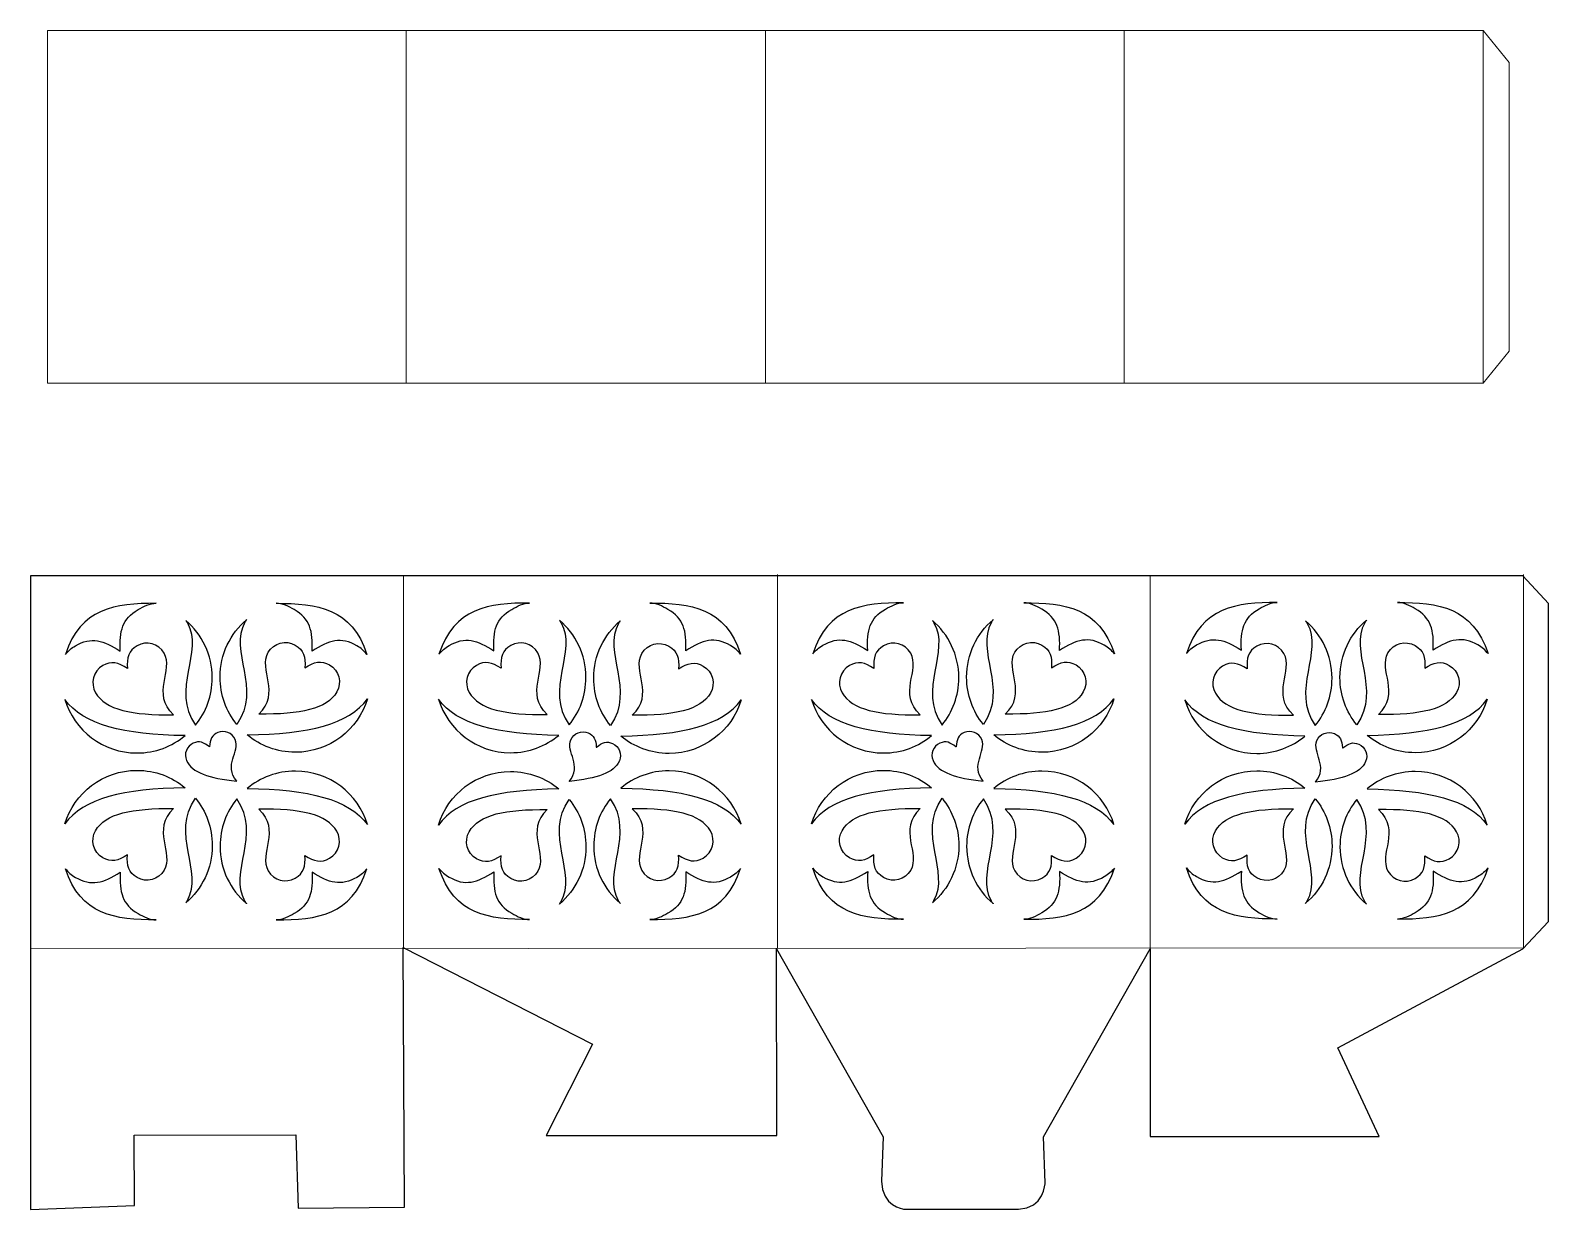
# Model space of a CAD drawing. Header units: centimetres. Extents: x -13 to 13.7, y -10.3 to 10.4.
import ezdxf

# ---------------------------------------------------------------- set-up
doc = ezdxf.new("R2010")
doc.units = ezdxf.units.CM
doc.header["$MEASUREMENT"] = 0
doc.layers.add('Layer 1', color=7, linetype='Continuous')

msp = doc.modelspace()

# ---------------------------------------------------------------- linework, layer by layer
at = {"layer": 'Layer 1', "color": 250, "lineweight": 18}
msp.add_open_spline([(-12.6746, 10.41654), (-12.6746, 10.41654), (12.5476, 10.41654), (12.5476, 10.41654), (12.5476, 10.41654), (12.5476, 10.41654), (13.0048, 9.85012), (13.0048, 9.85012), (13.0048, 9.85012), (13.0048, 9.85012), (13.0048, 4.78536), (13.0048, 4.78536), (13.0048, 4.78536), (13.0048, 4.78536), (12.5476, 4.21894), (12.5476, 4.21894), (12.5476, 4.21894), (12.5476, 4.21894), (-12.6746, 4.21894), (-12.6746, 4.21894), (-12.6746, 4.21894), (-12.6746, 4.21894), (-12.6746, 10.41654), (-12.6746, 10.41654)], degree=3, knots=[0, 0, 0, 0, 0.14285714, 0.14285714, 0.14285714, 0.14285714, 0.28571429, 0.28571429, 0.28571429, 0.28571429, 0.42857143, 0.42857143, 0.42857143, 0.42857143, 0.57142857, 0.57142857, 0.57142857, 0.57142857, 0.71428571, 0.71428571, 0.71428571, 0.71428571, 1, 1, 1, 1], dxfattribs=at)
at = {"layer": 'Layer 1', "color": 1, "lineweight": 18}
for points in [[(-6.37032, 10.41654), (-6.37032, 10.41654), (-6.37032, 4.21894), (-6.37032, 4.21894)], [(-0.0635, 10.41654), (-0.0635, 10.41654), (-0.0635, 4.21894), (-0.0635, 4.21894)], [(6.24078, 10.41654), (6.24078, 10.41654), (6.24078, 4.21894), (6.24078, 4.21894)], [(12.5476, 10.41654), (12.5476, 10.41654), (12.5476, 4.21894), (12.5476, 4.21894)], [(-6.41858, 0.83312), (-6.41858, 0.83312), (-6.41858, -5.715), (-6.41858, -5.715)], [(0.14732, -5.69214), (0.14732, -5.69214), (0.14732, 0.85852), (0.14732, 0.85852)], [(6.69544, 0.83312), (6.69544, 0.83312), (6.69544, -5.715), (6.69544, -5.715)]]:
    msp.add_open_spline(points, degree=3, dxfattribs=at)
msp.add_open_spline([(13.25372, 0.85852), (13.25372, 0.85852), (13.25372, -5.69214), (13.25372, -5.69214), (13.25372, -5.69214), (13.25372, -5.69214), (-12.97432, -5.715), (-12.97432, -5.715)], degree=3, knots=[0, 0, 0, 0, 0.33333333, 0.33333333, 0.33333333, 0.33333333, 1, 1, 1, 1], dxfattribs=at)
at = {"layer": 'Layer 1', "color": 231, "lineweight": 25}
msp.add_open_spline([(0.13462, -5.715), (0.13462, -5.715), (0.1397, -8.98906), (0.1397, -8.98906), (0.1397, -8.98906), (0.1397, -8.98906), (-3.9116, -8.98906), (-3.9116, -8.98906), (-3.9116, -8.98906), (-3.9116, -8.98906), (-3.0988, -7.38886), (-3.0988, -7.38886), (-3.0988, -7.38886), (-3.0988, -7.38886), (-6.42366, -5.68706), (-6.42366, -5.68706), (-6.42366, -5.68706), (-6.42366, -5.68706), (-6.40334, -10.24636), (-6.40334, -10.24636), (-6.40334, -10.24636), (-6.40334, -10.24636), (-8.27278, -10.26922), (-8.27278, -10.26922), (-8.27278, -10.26922), (-8.27278, -10.26922), (-8.31088, -8.97636), (-8.31088, -8.97636), (-8.31088, -8.97636), (-8.31088, -8.97636), (-11.1506, -8.98652), (-11.1506, -8.98652), (-11.1506, -8.98652), (-11.1506, -8.98652), (-11.14552, -10.21842), (-11.14552, -10.21842), (-11.14552, -10.21842), (-11.14552, -10.21842), (-12.97432, -10.29208), (-12.97432, -10.29208), (-12.97432, -10.29208), (-12.97432, -10.29208), (-12.97432, -5.69976), (-12.97432, -5.69976), (-12.97432, -5.69976), (-12.97432, -5.69976), (-12.97432, 0.83566), (-12.97432, 0.83566), (-12.97432, 0.83566), (-12.97432, 0.83566), (13.24356, 0.83566), (13.24356, 0.83566), (13.24356, 0.83566), (13.24356, 0.83566), (13.69568, 0.35306), (13.69568, 0.35306), (13.69568, 0.35306), (13.69568, 0.35306), (13.69568, -5.22986), (13.69568, -5.22986), (13.69568, -5.22986), (13.69568, -5.22986), (13.24356, -5.71246), (13.24356, -5.71246), (13.24356, -5.71246), (13.24356, -5.71246), (9.9949, -7.44982), (9.9949, -7.44982), (9.9949, -7.44982), (9.9949, -7.44982), (10.71626, -9.00938), (10.71626, -9.00938), (10.71626, -9.00938), (10.71626, -9.00938), (6.69544, -9.00938), (6.69544, -9.00938), (6.69544, -9.00938), (6.69544, -9.00938), (6.69544, -5.715), (6.69544, -5.715), (6.69544, -5.715), (6.69544, -5.715), (4.82092, -9.01446), (4.82092, -9.01446), (4.82092, -9.01446), (4.82092, -9.01446), (4.85394, -9.81964), (4.85394, -9.81964), (4.85394, -9.81964), (4.85394, -9.81964), (4.826, -10.28192), (4.38404, -10.28192), (4.38404, -10.28192), (3.94208, -10.28192), (2.36474, -10.28192), (2.36474, -10.28192), (2.36474, -10.28192), (2.36474, -10.28192), (1.97866, -10.23366), (1.97866, -9.7917), (1.97866, -9.7917), (1.97866, -9.7917), (2.00406, -9.01446), (2.00406, -9.01446), (2.00406, -9.01446), (2.00406, -9.01446), (0.13462, -5.715), (0.13462, -5.715)], degree=3, knots=[0, 0, 0, 0, 0.03571429, 0.03571429, 0.03571429, 0.03571429, 0.07142857, 0.07142857, 0.07142857, 0.07142857, 0.10714286, 0.10714286, 0.10714286, 0.10714286, 0.14285714, 0.14285714, 0.14285714, 0.14285714, 0.17857143, 0.17857143, 0.17857143, 0.17857143, 0.21428571, 0.21428571, 0.21428571, 0.21428571, 0.25, 0.25, 0.25, 0.25, 0.28571429, 0.28571429, 0.28571429, 0.28571429, 0.32142857, 0.32142857, 0.32142857, 0.32142857, 0.35714286, 0.35714286, 0.35714286, 0.35714286, 0.39285714, 0.39285714, 0.39285714, 0.39285714, 0.42857143, 0.42857143, 0.42857143, 0.42857143, 0.46428571, 0.46428571, 0.46428571, 0.46428571, 0.5, 0.5, 0.5, 0.5, 0.53571429, 0.53571429, 0.53571429, 0.53571429, 0.57142857, 0.57142857, 0.57142857, 0.57142857, 0.60714286, 0.60714286, 0.60714286, 0.60714286, 0.64285714, 0.64285714, 0.64285714, 0.64285714, 0.67857143, 0.67857143, 0.67857143, 0.67857143, 0.71428571, 0.71428571, 0.71428571, 0.71428571, 0.75, 0.75, 0.75, 0.75, 0.78571429, 0.78571429, 0.78571429, 0.78571429, 0.82142857, 0.82142857, 0.82142857, 0.82142857, 0.85714286, 0.85714286, 0.85714286, 0.85714286, 0.89285714, 0.89285714, 0.89285714, 0.89285714, 0.92857143, 0.92857143, 0.92857143, 0.92857143, 1, 1, 1, 1], dxfattribs=at)
at = {"layer": 'Layer 1', "color": 7, "lineweight": 25}
for points, knots in [([(-10.76706, 0.3556), (-10.87628, 0.3556), (-10.98296, 0.29972), (-11.08202, 0.24384), (-11.08202, 0.24384), (-11.35634, 0.08636), (-11.41476, -0.13208), (-11.39444, -0.48514), (-11.39444, -0.48514), (-11.69162, -0.28956), (-11.90752, -0.23114), (-12.18184, -0.39116), (-12.18184, -0.39116), (-12.25296, -0.4318), (-12.31138, -0.4826), (-12.35964, -0.54356), (-12.35964, -0.54356), (-12.09548, 0.27178), (-11.48334, 0.3556), (-10.76706, 0.3556)], [0, 0, 0, 0, 0.16666667, 0.16666667, 0.16666667, 0.16666667, 0.33333333, 0.33333333, 0.33333333, 0.33333333, 0.5, 0.5, 0.5, 0.5, 0.66666667, 0.66666667, 0.66666667, 0.66666667, 1, 1, 1, 1]), ([(-8.65378, 0.3556), (-8.54456, 0.3556), (-8.43788, 0.29972), (-8.33882, 0.24384), (-8.33882, 0.24384), (-8.0645, 0.08636), (-8.00608, -0.13208), (-8.0264, -0.48514), (-8.0264, -0.48514), (-7.72922, -0.28956), (-7.51332, -0.23114), (-7.239, -0.39116), (-7.239, -0.39116), (-7.16788, -0.4318), (-7.10946, -0.4826), (-7.0612, -0.54356), (-7.0612, -0.54356), (-7.32536, 0.27178), (-7.9375, 0.3556), (-8.65378, 0.3556)], [0, 0, 0, 0, 0.16666667, 0.16666667, 0.16666667, 0.16666667, 0.33333333, 0.33333333, 0.33333333, 0.33333333, 0.5, 0.5, 0.5, 0.5, 0.66666667, 0.66666667, 0.66666667, 0.66666667, 1, 1, 1, 1]), ([(-4.2037, 0.36068), (-4.31292, 0.36068), (-4.4196, 0.3048), (-4.51866, 0.24892), (-4.51866, 0.24892), (-4.79298, 0.09144), (-4.8514, -0.127), (-4.83108, -0.48006), (-4.83108, -0.48006), (-5.12826, -0.28448), (-5.34416, -0.22606), (-5.61848, -0.38608), (-5.61848, -0.38608), (-5.6896, -0.42672), (-5.74802, -0.47752), (-5.79628, -0.53848), (-5.79628, -0.53848), (-5.53212, 0.27686), (-4.91998, 0.36068), (-4.2037, 0.36068)], [0, 0, 0, 0, 0.16666667, 0.16666667, 0.16666667, 0.16666667, 0.33333333, 0.33333333, 0.33333333, 0.33333333, 0.5, 0.5, 0.5, 0.5, 0.66666667, 0.66666667, 0.66666667, 0.66666667, 1, 1, 1, 1]), ([(-2.09042, 0.36068), (-1.9812, 0.36068), (-1.87452, 0.3048), (-1.77546, 0.24892), (-1.77546, 0.24892), (-1.50114, 0.09144), (-1.44272, -0.127), (-1.46304, -0.48006), (-1.46304, -0.48006), (-1.16586, -0.28448), (-0.94996, -0.22606), (-0.67564, -0.38608), (-0.67564, -0.38608), (-0.60452, -0.42672), (-0.5461, -0.47752), (-0.49784, -0.53848), (-0.49784, -0.53848), (-0.762, 0.27686), (-1.37414, 0.36068), (-2.09042, 0.36068)], [0, 0, 0, 0, 0.16666667, 0.16666667, 0.16666667, 0.16666667, 0.33333333, 0.33333333, 0.33333333, 0.33333333, 0.5, 0.5, 0.5, 0.5, 0.66666667, 0.66666667, 0.66666667, 0.66666667, 1, 1, 1, 1]), ([(2.3622, 0.36576), (2.25298, 0.36576), (2.1463, 0.30988), (2.04724, 0.254), (2.04724, 0.254), (1.77292, 0.09652), (1.7145, -0.12192), (1.73482, -0.47498), (1.73482, -0.47498), (1.43764, -0.2794), (1.22174, -0.22098), (0.94742, -0.381), (0.94742, -0.381), (0.8763, -0.42164), (0.81788, -0.47244), (0.76962, -0.5334), (0.76962, -0.5334), (1.03378, 0.28194), (1.64592, 0.36576), (2.3622, 0.36576)], [0, 0, 0, 0, 0.16666667, 0.16666667, 0.16666667, 0.16666667, 0.33333333, 0.33333333, 0.33333333, 0.33333333, 0.5, 0.5, 0.5, 0.5, 0.66666667, 0.66666667, 0.66666667, 0.66666667, 1, 1, 1, 1]), ([(4.47548, 0.36576), (4.5847, 0.36576), (4.69138, 0.30988), (4.79044, 0.254), (4.79044, 0.254), (5.06476, 0.09652), (5.12318, -0.12192), (5.10286, -0.47498), (5.10286, -0.47498), (5.40004, -0.2794), (5.61594, -0.22098), (5.89026, -0.381), (5.89026, -0.381), (5.96138, -0.42164), (6.0198, -0.47244), (6.06806, -0.5334), (6.06806, -0.5334), (5.8039, 0.28194), (5.19176, 0.36576), (4.47548, 0.36576)], [0, 0, 0, 0, 0.16666667, 0.16666667, 0.16666667, 0.16666667, 0.33333333, 0.33333333, 0.33333333, 0.33333333, 0.5, 0.5, 0.5, 0.5, 0.66666667, 0.66666667, 0.66666667, 0.66666667, 1, 1, 1, 1]), ([(8.92556, 0.37084), (8.81634, 0.37084), (8.70966, 0.31496), (8.6106, 0.25908), (8.6106, 0.25908), (8.33628, 0.1016), (8.27786, -0.11684), (8.29818, -0.4699), (8.29818, -0.4699), (8.001, -0.27432), (7.7851, -0.2159), (7.51078, -0.37592), (7.51078, -0.37592), (7.43966, -0.41656), (7.38124, -0.46736), (7.33298, -0.52832), (7.33298, -0.52832), (7.59714, 0.28702), (8.20928, 0.37084), (8.92556, 0.37084)], [0, 0, 0, 0, 0.16666667, 0.16666667, 0.16666667, 0.16666667, 0.33333333, 0.33333333, 0.33333333, 0.33333333, 0.5, 0.5, 0.5, 0.5, 0.66666667, 0.66666667, 0.66666667, 0.66666667, 1, 1, 1, 1]), ([(11.03884, 0.37084), (11.14806, 0.37084), (11.25474, 0.31496), (11.3538, 0.25908), (11.3538, 0.25908), (11.62812, 0.1016), (11.68654, -0.11684), (11.66622, -0.4699), (11.66622, -0.4699), (11.9634, -0.27432), (12.1793, -0.2159), (12.45362, -0.37592), (12.45362, -0.37592), (12.52474, -0.41656), (12.58316, -0.46736), (12.63142, -0.52832), (12.63142, -0.52832), (12.36726, 0.28702), (11.75512, 0.37084), (11.03884, 0.37084)], [0, 0, 0, 0, 0.16666667, 0.16666667, 0.16666667, 0.16666667, 0.33333333, 0.33333333, 0.33333333, 0.33333333, 0.5, 0.5, 0.5, 0.5, 0.66666667, 0.66666667, 0.66666667, 0.66666667, 1, 1, 1, 1]), ([(-10.24382, 0.05334), (-9.95934, -0.18796), (-9.779, -0.54864), (-9.779, -0.9525), (-9.779, -0.9525), (-9.779, -1.26746), (-9.88822, -1.55702), (-10.07364, -1.78308), (-10.07364, -1.78308), (-10.51306, -1.15824), (-9.92632, -0.49022), (-10.21588, 0.01016), (-10.21588, 0.01016), (-10.22604, 0.0254), (-10.23366, 0.04064), (-10.24382, 0.05588), (-10.24382, 0.05588), (-10.24382, 0.05588), (-10.24382, 0.05334), (-10.24382, 0.05334)], [0, 0, 0, 0, 0.16666667, 0.16666667, 0.16666667, 0.16666667, 0.33333333, 0.33333333, 0.33333333, 0.33333333, 0.5, 0.5, 0.5, 0.5, 0.66666667, 0.66666667, 0.66666667, 0.66666667, 1, 1, 1, 1]), ([(-9.17702, 0.06604), (-9.4615, -0.17526), (-9.64184, -0.53594), (-9.64184, -0.9398), (-9.64184, -0.9398), (-9.64184, -1.25476), (-9.53262, -1.54432), (-9.3472, -1.77038), (-9.3472, -1.77038), (-8.90778, -1.14554), (-9.49452, -0.47752), (-9.20496, 0.02286), (-9.20496, 0.02286), (-9.1948, 0.0381), (-9.18718, 0.05334), (-9.17702, 0.06858), (-9.17702, 0.06858), (-9.17702, 0.06858), (-9.17702, 0.06604), (-9.17702, 0.06604)], [0, 0, 0, 0, 0.16666667, 0.16666667, 0.16666667, 0.16666667, 0.33333333, 0.33333333, 0.33333333, 0.33333333, 0.5, 0.5, 0.5, 0.5, 0.66666667, 0.66666667, 0.66666667, 0.66666667, 1, 1, 1, 1]), ([(-3.68046, 0.05842), (-3.39598, -0.18288), (-3.21564, -0.54356), (-3.21564, -0.94742), (-3.21564, -0.94742), (-3.21564, -1.26238), (-3.32486, -1.55194), (-3.51028, -1.778), (-3.51028, -1.778), (-3.9497, -1.15316), (-3.36296, -0.48514), (-3.65252, 0.01524), (-3.65252, 0.01524), (-3.66268, 0.03048), (-3.6703, 0.04572), (-3.68046, 0.06096), (-3.68046, 0.06096), (-3.68046, 0.06096), (-3.68046, 0.05842), (-3.68046, 0.05842)], [0, 0, 0, 0, 0.16666667, 0.16666667, 0.16666667, 0.16666667, 0.33333333, 0.33333333, 0.33333333, 0.33333333, 0.5, 0.5, 0.5, 0.5, 0.66666667, 0.66666667, 0.66666667, 0.66666667, 1, 1, 1, 1]), ([(-2.61366, 0.04572), (-2.89814, -0.19558), (-3.07848, -0.55626), (-3.07848, -0.96012), (-3.07848, -0.96012), (-3.07848, -1.27508), (-2.96926, -1.56464), (-2.78384, -1.7907), (-2.78384, -1.7907), (-2.34442, -1.16586), (-2.93116, -0.49784), (-2.6416, 0.00254), (-2.6416, 0.00254), (-2.63144, 0.01778), (-2.62382, 0.03302), (-2.61366, 0.04826), (-2.61366, 0.04826), (-2.61366, 0.04826), (-2.61366, 0.04572), (-2.61366, 0.04572)], [0, 0, 0, 0, 0.16666667, 0.16666667, 0.16666667, 0.16666667, 0.33333333, 0.33333333, 0.33333333, 0.33333333, 0.5, 0.5, 0.5, 0.5, 0.66666667, 0.66666667, 0.66666667, 0.66666667, 1, 1, 1, 1]), ([(2.8702, 0.05334), (3.15468, -0.18796), (3.33502, -0.54864), (3.33502, -0.9525), (3.33502, -0.9525), (3.33502, -1.26746), (3.2258, -1.55702), (3.04038, -1.78308), (3.04038, -1.78308), (2.60096, -1.15824), (3.1877, -0.49022), (2.89814, 0.01016), (2.89814, 0.01016), (2.88798, 0.0254), (2.88036, 0.04064), (2.8702, 0.05588), (2.8702, 0.05588), (2.8702, 0.05588), (2.8702, 0.05334), (2.8702, 0.05334)], [0, 0, 0, 0, 0.16666667, 0.16666667, 0.16666667, 0.16666667, 0.33333333, 0.33333333, 0.33333333, 0.33333333, 0.5, 0.5, 0.5, 0.5, 0.66666667, 0.66666667, 0.66666667, 0.66666667, 1, 1, 1, 1]), ([(3.937, 0.06604), (3.65252, -0.17526), (3.47218, -0.53594), (3.47218, -0.9398), (3.47218, -0.9398), (3.47218, -1.25476), (3.5814, -1.54432), (3.76682, -1.77038), (3.76682, -1.77038), (4.20624, -1.14554), (3.6195, -0.47752), (3.90906, 0.02286), (3.90906, 0.02286), (3.91922, 0.0381), (3.92684, 0.05334), (3.937, 0.06858), (3.937, 0.06858), (3.937, 0.06858), (3.937, 0.06604), (3.937, 0.06604)], [0, 0, 0, 0, 0.16666667, 0.16666667, 0.16666667, 0.16666667, 0.33333333, 0.33333333, 0.33333333, 0.33333333, 0.5, 0.5, 0.5, 0.5, 0.66666667, 0.66666667, 0.66666667, 0.66666667, 1, 1, 1, 1]), ([(9.42594, 0.04572), (9.71042, -0.19558), (9.89076, -0.55626), (9.89076, -0.96012), (9.89076, -0.96012), (9.89076, -1.27508), (9.78154, -1.56464), (9.59612, -1.7907), (9.59612, -1.7907), (9.1567, -1.16586), (9.74344, -0.49784), (9.45388, 0.00254), (9.45388, 0.00254), (9.44372, 0.01778), (9.4361, 0.03302), (9.42594, 0.04826), (9.42594, 0.04826), (9.42594, 0.04826), (9.42594, 0.04572), (9.42594, 0.04572)], [0, 0, 0, 0, 0.16666667, 0.16666667, 0.16666667, 0.16666667, 0.33333333, 0.33333333, 0.33333333, 0.33333333, 0.5, 0.5, 0.5, 0.5, 0.66666667, 0.66666667, 0.66666667, 0.66666667, 1, 1, 1, 1]), ([(10.49528, 0.05842), (10.2108, -0.18288), (10.03046, -0.54356), (10.03046, -0.94742), (10.03046, -0.94742), (10.03046, -1.26238), (10.13968, -1.55194), (10.3251, -1.778), (10.3251, -1.778), (10.76452, -1.15316), (10.17778, -0.48514), (10.46734, 0.01524), (10.46734, 0.01524), (10.4775, 0.03048), (10.48512, 0.04572), (10.49528, 0.06096), (10.49528, 0.06096), (10.49528, 0.06096), (10.49528, 0.05842), (10.49528, 0.05842)], [0, 0, 0, 0, 0.16666667, 0.16666667, 0.16666667, 0.16666667, 0.33333333, 0.33333333, 0.33333333, 0.33333333, 0.5, 0.5, 0.5, 0.5, 0.66666667, 0.66666667, 0.66666667, 0.66666667, 1, 1, 1, 1]), ([(-11.26998, -0.78994), (-11.28268, -0.5969), (-11.24966, -0.47752), (-11.0998, -0.39116), (-11.0998, -0.39116), (-10.9347, -0.29464), (-10.72134, -0.35306), (-10.62482, -0.51816), (-10.62482, -0.51816), (-10.4521, -0.82042), (-10.85596, -1.2319), (-10.45718, -1.60274), (-10.45718, -1.60274), (-11.1887, -1.61036), (-11.65606, -1.51638), (-11.82878, -1.21412), (-11.82878, -1.21412), (-11.9253, -1.04902), (-11.86688, -0.83566), (-11.70178, -0.73914), (-11.70178, -0.73914), (-11.55192, -0.65278), (-11.43254, -0.68326), (-11.26998, -0.78994)], [0, 0, 0, 0, 0.14285714, 0.14285714, 0.14285714, 0.14285714, 0.28571429, 0.28571429, 0.28571429, 0.28571429, 0.42857143, 0.42857143, 0.42857143, 0.42857143, 0.57142857, 0.57142857, 0.57142857, 0.57142857, 0.71428571, 0.71428571, 0.71428571, 0.71428571, 1, 1, 1, 1]), ([(-8.15086, -0.77724), (-8.13816, -0.5842), (-8.17118, -0.46482), (-8.32104, -0.37846), (-8.32104, -0.37846), (-8.48614, -0.28194), (-8.6995, -0.34036), (-8.79602, -0.50546), (-8.79602, -0.50546), (-8.96874, -0.80772), (-8.56488, -1.2192), (-8.96366, -1.59004), (-8.96366, -1.59004), (-8.23214, -1.59766), (-7.76478, -1.50368), (-7.59206, -1.20142), (-7.59206, -1.20142), (-7.49554, -1.03632), (-7.55396, -0.82296), (-7.71906, -0.72644), (-7.71906, -0.72644), (-7.86892, -0.64008), (-7.9883, -0.67056), (-8.15086, -0.77724)], [0, 0, 0, 0, 0.14285714, 0.14285714, 0.14285714, 0.14285714, 0.28571429, 0.28571429, 0.28571429, 0.28571429, 0.42857143, 0.42857143, 0.42857143, 0.42857143, 0.57142857, 0.57142857, 0.57142857, 0.57142857, 0.71428571, 0.71428571, 0.71428571, 0.71428571, 1, 1, 1, 1]), ([(-4.70662, -0.78486), (-4.71932, -0.59182), (-4.6863, -0.47244), (-4.53644, -0.38608), (-4.53644, -0.38608), (-4.37134, -0.28956), (-4.15798, -0.34798), (-4.06146, -0.51308), (-4.06146, -0.51308), (-3.88874, -0.81534), (-4.2926, -1.22682), (-3.89382, -1.59766), (-3.89382, -1.59766), (-4.62534, -1.60528), (-5.0927, -1.5113), (-5.26542, -1.20904), (-5.26542, -1.20904), (-5.36194, -1.04394), (-5.30352, -0.83058), (-5.13842, -0.73406), (-5.13842, -0.73406), (-4.98856, -0.6477), (-4.86918, -0.67818), (-4.70662, -0.78486)], [0, 0, 0, 0, 0.14285714, 0.14285714, 0.14285714, 0.14285714, 0.28571429, 0.28571429, 0.28571429, 0.28571429, 0.42857143, 0.42857143, 0.42857143, 0.42857143, 0.57142857, 0.57142857, 0.57142857, 0.57142857, 0.71428571, 0.71428571, 0.71428571, 0.71428571, 1, 1, 1, 1]), ([(-1.5875, -0.79756), (-1.5748, -0.60452), (-1.60782, -0.48514), (-1.75768, -0.39878), (-1.75768, -0.39878), (-1.92278, -0.30226), (-2.13614, -0.36068), (-2.23266, -0.52578), (-2.23266, -0.52578), (-2.40538, -0.82804), (-2.00152, -1.23952), (-2.4003, -1.61036), (-2.4003, -1.61036), (-1.66878, -1.61798), (-1.20142, -1.524), (-1.0287, -1.22174), (-1.0287, -1.22174), (-0.93218, -1.05664), (-0.9906, -0.84328), (-1.1557, -0.74676), (-1.1557, -0.74676), (-1.30556, -0.6604), (-1.42494, -0.69088), (-1.5875, -0.79756)], [0, 0, 0, 0, 0.14285714, 0.14285714, 0.14285714, 0.14285714, 0.28571429, 0.28571429, 0.28571429, 0.28571429, 0.42857143, 0.42857143, 0.42857143, 0.42857143, 0.57142857, 0.57142857, 0.57142857, 0.57142857, 0.71428571, 0.71428571, 0.71428571, 0.71428571, 1, 1, 1, 1]), ([(1.84404, -0.78994), (1.83134, -0.5969), (1.86436, -0.47752), (2.01422, -0.39116), (2.01422, -0.39116), (2.17932, -0.29464), (2.39268, -0.35306), (2.4892, -0.51816), (2.4892, -0.51816), (2.66192, -0.82042), (2.25806, -1.2319), (2.65684, -1.60274), (2.65684, -1.60274), (1.92532, -1.61036), (1.45796, -1.51638), (1.28524, -1.21412), (1.28524, -1.21412), (1.18872, -1.04902), (1.24714, -0.83566), (1.41224, -0.73914), (1.41224, -0.73914), (1.5621, -0.65278), (1.68148, -0.68326), (1.84404, -0.78994)], [0, 0, 0, 0, 0.14285714, 0.14285714, 0.14285714, 0.14285714, 0.28571429, 0.28571429, 0.28571429, 0.28571429, 0.42857143, 0.42857143, 0.42857143, 0.42857143, 0.57142857, 0.57142857, 0.57142857, 0.57142857, 0.71428571, 0.71428571, 0.71428571, 0.71428571, 1, 1, 1, 1]), ([(4.96316, -0.77724), (4.97586, -0.5842), (4.94284, -0.46482), (4.79298, -0.37846), (4.79298, -0.37846), (4.62788, -0.28194), (4.41452, -0.34036), (4.318, -0.50546), (4.318, -0.50546), (4.14528, -0.80772), (4.54914, -1.2192), (4.15036, -1.59004), (4.15036, -1.59004), (4.88188, -1.59766), (5.34924, -1.50368), (5.52196, -1.20142), (5.52196, -1.20142), (5.61848, -1.03632), (5.56006, -0.82296), (5.39496, -0.72644), (5.39496, -0.72644), (5.2451, -0.64008), (5.12572, -0.67056), (4.96316, -0.77724)], [0, 0, 0, 0, 0.14285714, 0.14285714, 0.14285714, 0.14285714, 0.28571429, 0.28571429, 0.28571429, 0.28571429, 0.42857143, 0.42857143, 0.42857143, 0.42857143, 0.57142857, 0.57142857, 0.57142857, 0.57142857, 0.71428571, 0.71428571, 0.71428571, 0.71428571, 1, 1, 1, 1]), ([(8.39978, -0.79756), (8.38708, -0.60452), (8.4201, -0.48514), (8.56996, -0.39878), (8.56996, -0.39878), (8.73506, -0.30226), (8.94842, -0.36068), (9.04494, -0.52578), (9.04494, -0.52578), (9.21766, -0.82804), (8.8138, -1.23952), (9.21258, -1.61036), (9.21258, -1.61036), (8.48106, -1.61798), (8.0137, -1.524), (7.84098, -1.22174), (7.84098, -1.22174), (7.74446, -1.05664), (7.80288, -0.84328), (7.96798, -0.74676), (7.96798, -0.74676), (8.11784, -0.6604), (8.23722, -0.69088), (8.39978, -0.79756)], [0, 0, 0, 0, 0.14285714, 0.14285714, 0.14285714, 0.14285714, 0.28571429, 0.28571429, 0.28571429, 0.28571429, 0.42857143, 0.42857143, 0.42857143, 0.42857143, 0.57142857, 0.57142857, 0.57142857, 0.57142857, 0.71428571, 0.71428571, 0.71428571, 0.71428571, 1, 1, 1, 1]), ([(11.5189, -0.78486), (11.5316, -0.59182), (11.49858, -0.47244), (11.34872, -0.38608), (11.34872, -0.38608), (11.18362, -0.28956), (10.97026, -0.34798), (10.87374, -0.51308), (10.87374, -0.51308), (10.70102, -0.81534), (11.10488, -1.22682), (10.7061, -1.59766), (10.7061, -1.59766), (11.43762, -1.60528), (11.90498, -1.5113), (12.0777, -1.20904), (12.0777, -1.20904), (12.17422, -1.04394), (12.1158, -0.83058), (11.9507, -0.73406), (11.9507, -0.73406), (11.80084, -0.6477), (11.68146, -0.67818), (11.5189, -0.78486)], [0, 0, 0, 0, 0.14285714, 0.14285714, 0.14285714, 0.14285714, 0.28571429, 0.28571429, 0.28571429, 0.28571429, 0.42857143, 0.42857143, 0.42857143, 0.42857143, 0.57142857, 0.57142857, 0.57142857, 0.57142857, 0.71428571, 0.71428571, 0.71428571, 0.71428571, 1, 1, 1, 1]), ([(-10.25652, -1.9685), (-10.48512, -2.159), (-10.77976, -2.2733), (-11.10234, -2.2733), (-11.10234, -2.2733), (-11.69924, -2.2733), (-12.2047, -1.87706), (-12.36726, -1.3335), (-12.36726, -1.3335), (-12.04976, -1.78054), (-11.33602, -1.95072), (-10.25652, -1.9685)], [0, 0, 0, 0, 0.25, 0.25, 0.25, 0.25, 0.5, 0.5, 0.5, 0.5, 1, 1, 1, 1]), ([(-9.16432, -1.9558), (-8.93572, -2.1463), (-8.64108, -2.2606), (-8.3185, -2.2606), (-8.3185, -2.2606), (-7.7216, -2.2606), (-7.21614, -1.86436), (-7.05358, -1.3208), (-7.05358, -1.3208), (-7.37108, -1.76784), (-8.08482, -1.93802), (-9.16432, -1.9558)], [0, 0, 0, 0, 0.25, 0.25, 0.25, 0.25, 0.5, 0.5, 0.5, 0.5, 1, 1, 1, 1]), ([(-3.69316, -1.96342), (-3.92176, -2.15392), (-4.2164, -2.26822), (-4.53898, -2.26822), (-4.53898, -2.26822), (-5.13588, -2.26822), (-5.64134, -1.87198), (-5.8039, -1.32842), (-5.8039, -1.32842), (-5.4864, -1.77546), (-4.77266, -1.94564), (-3.69316, -1.96342)], [0, 0, 0, 0, 0.25, 0.25, 0.25, 0.25, 0.5, 0.5, 0.5, 0.5, 1, 1, 1, 1]), ([(2.8575, -1.9685), (2.6289, -2.159), (2.33426, -2.2733), (2.01168, -2.2733), (2.01168, -2.2733), (1.41478, -2.2733), (0.90932, -1.87706), (0.74676, -1.3335), (0.74676, -1.3335), (1.06426, -1.78054), (1.778, -1.95072), (2.8575, -1.9685)], [0, 0, 0, 0, 0.25, 0.25, 0.25, 0.25, 0.5, 0.5, 0.5, 0.5, 1, 1, 1, 1]), ([(3.9497, -1.9558), (4.1783, -2.1463), (4.47294, -2.2606), (4.79552, -2.2606), (4.79552, -2.2606), (5.39242, -2.2606), (5.89788, -1.86436), (6.06044, -1.3208), (6.06044, -1.3208), (5.74294, -1.76784), (5.0292, -1.93802), (3.9497, -1.9558)], [0, 0, 0, 0, 0.25, 0.25, 0.25, 0.25, 0.5, 0.5, 0.5, 0.5, 1, 1, 1, 1]), ([(10.50544, -1.96342), (10.73404, -2.15392), (11.02868, -2.26822), (11.35126, -2.26822), (11.35126, -2.26822), (11.94816, -2.26822), (12.45362, -1.87198), (12.61618, -1.32842), (12.61618, -1.32842), (12.29868, -1.77546), (11.58494, -1.94564), (10.50544, -1.96342)], [0, 0, 0, 0, 0.25, 0.25, 0.25, 0.25, 0.5, 0.5, 0.5, 0.5, 1, 1, 1, 1]), ([(-2.60096, -1.97612), (-2.37236, -2.16662), (-2.07772, -2.28092), (-1.75514, -2.28092), (-1.75514, -2.28092), (-1.15824, -2.28092), (-0.65278, -1.88468), (-0.49022, -1.34112), (-0.49022, -1.34112), (-0.80772, -1.78816), (-1.52146, -1.95834), (-2.60096, -1.97612)], [0, 0, 0, 0, 0.25, 0.25, 0.25, 0.25, 0.5, 0.5, 0.5, 0.5, 1, 1, 1, 1]), ([(9.41578, -1.97612), (9.18718, -2.16662), (8.89254, -2.28092), (8.56996, -2.28092), (8.56996, -2.28092), (7.97306, -2.28092), (7.4676, -1.88468), (7.30504, -1.34112), (7.30504, -1.34112), (7.62254, -1.78816), (8.33628, -1.95834), (9.41578, -1.97612)], [0, 0, 0, 0, 0.25, 0.25, 0.25, 0.25, 0.5, 0.5, 0.5, 0.5, 1, 1, 1, 1]), ([(-9.82472, -2.16662), (-9.8171, -2.03708), (-9.78662, -1.96088), (-9.68248, -1.91516), (-9.68248, -1.91516), (-9.56564, -1.86436), (-9.42848, -1.9177), (-9.37768, -2.03454), (-9.37768, -2.03454), (-9.28624, -2.2479), (-9.58596, -2.49174), (-9.34974, -2.76606), (-9.34974, -2.76606), (-9.83488, -2.71526), (-10.13714, -2.61874), (-10.23112, -2.40538), (-10.23112, -2.40538), (-10.28192, -2.28854), (-10.22858, -2.15138), (-10.11174, -2.10058), (-10.11174, -2.10058), (-10.00506, -2.05486), (-9.92886, -2.08534), (-9.8298, -2.16662), (-9.8298, -2.16662), (-9.8298, -2.16662), (-9.82472, -2.16662), (-9.82472, -2.16662)], [0, 0, 0, 0, 0.125, 0.125, 0.125, 0.125, 0.25, 0.25, 0.25, 0.25, 0.375, 0.375, 0.375, 0.375, 0.5, 0.5, 0.5, 0.5, 0.625, 0.625, 0.625, 0.625, 0.75, 0.75, 0.75, 0.75, 1, 1, 1, 1]), ([(3.2893, -2.16662), (3.29692, -2.03708), (3.3274, -1.96088), (3.43154, -1.91516), (3.43154, -1.91516), (3.54838, -1.86436), (3.68554, -1.9177), (3.73634, -2.03454), (3.73634, -2.03454), (3.82778, -2.2479), (3.52806, -2.49174), (3.76428, -2.76606), (3.76428, -2.76606), (3.27914, -2.71526), (2.97688, -2.61874), (2.8829, -2.40538), (2.8829, -2.40538), (2.8321, -2.28854), (2.88544, -2.15138), (3.00228, -2.10058), (3.00228, -2.10058), (3.10896, -2.05486), (3.18516, -2.08534), (3.28422, -2.16662), (3.28422, -2.16662), (3.28422, -2.16662), (3.2893, -2.16662), (3.2893, -2.16662)], [0, 0, 0, 0, 0.125, 0.125, 0.125, 0.125, 0.25, 0.25, 0.25, 0.25, 0.375, 0.375, 0.375, 0.375, 0.5, 0.5, 0.5, 0.5, 0.625, 0.625, 0.625, 0.625, 0.75, 0.75, 0.75, 0.75, 1, 1, 1, 1]), ([(-3.03276, -2.1717), (-3.04038, -2.04216), (-3.07086, -1.96596), (-3.175, -1.92024), (-3.175, -1.92024), (-3.29184, -1.86944), (-3.429, -1.92278), (-3.4798, -2.03962), (-3.4798, -2.03962), (-3.57124, -2.25298), (-3.27152, -2.49682), (-3.50774, -2.77114), (-3.50774, -2.77114), (-3.0226, -2.72034), (-2.72034, -2.62382), (-2.62636, -2.41046), (-2.62636, -2.41046), (-2.57556, -2.29362), (-2.6289, -2.15646), (-2.74574, -2.10566), (-2.74574, -2.10566), (-2.85242, -2.05994), (-2.92862, -2.09042), (-3.02768, -2.1717), (-3.02768, -2.1717), (-3.02768, -2.1717), (-3.03276, -2.1717), (-3.03276, -2.1717)], [0, 0, 0, 0, 0.125, 0.125, 0.125, 0.125, 0.25, 0.25, 0.25, 0.25, 0.375, 0.375, 0.375, 0.375, 0.5, 0.5, 0.5, 0.5, 0.625, 0.625, 0.625, 0.625, 0.75, 0.75, 0.75, 0.75, 1, 1, 1, 1]), ([(10.07364, -2.1844), (10.06602, -2.05486), (10.03554, -1.97866), (9.9314, -1.93294), (9.9314, -1.93294), (9.81456, -1.88214), (9.6774, -1.93548), (9.6266, -2.05232), (9.6266, -2.05232), (9.53516, -2.26568), (9.83488, -2.50952), (9.59866, -2.78384), (9.59866, -2.78384), (10.0838, -2.73304), (10.38606, -2.63652), (10.48004, -2.42316), (10.48004, -2.42316), (10.53084, -2.30632), (10.4775, -2.16916), (10.36066, -2.11836), (10.36066, -2.11836), (10.25398, -2.07264), (10.17778, -2.10312), (10.07872, -2.1844), (10.07872, -2.1844), (10.07872, -2.1844), (10.07364, -2.1844), (10.07364, -2.1844)], [0, 0, 0, 0, 0.125, 0.125, 0.125, 0.125, 0.25, 0.25, 0.25, 0.25, 0.375, 0.375, 0.375, 0.375, 0.5, 0.5, 0.5, 0.5, 0.625, 0.625, 0.625, 0.625, 0.75, 0.75, 0.75, 0.75, 1, 1, 1, 1]), ([(-10.25652, -2.8829), (-10.48512, -2.6924), (-10.77976, -2.5781), (-11.10234, -2.5781), (-11.10234, -2.5781), (-11.69924, -2.5781), (-12.2047, -2.97434), (-12.36726, -3.5179), (-12.36726, -3.5179), (-12.04976, -3.07086), (-11.33602, -2.90068), (-10.25652, -2.8829)], [0, 0, 0, 0, 0.25, 0.25, 0.25, 0.25, 0.5, 0.5, 0.5, 0.5, 1, 1, 1, 1]), ([(-9.16432, -2.8956), (-8.93572, -2.7051), (-8.64108, -2.5908), (-8.3185, -2.5908), (-8.3185, -2.5908), (-7.7216, -2.5908), (-7.21614, -2.98704), (-7.05358, -3.5306), (-7.05358, -3.5306), (-7.37108, -3.08356), (-8.08482, -2.91338), (-9.16432, -2.8956)], [0, 0, 0, 0, 0.25, 0.25, 0.25, 0.25, 0.5, 0.5, 0.5, 0.5, 1, 1, 1, 1]), ([(-3.69316, -2.90322), (-3.92176, -2.71272), (-4.2164, -2.59842), (-4.53898, -2.59842), (-4.53898, -2.59842), (-5.13588, -2.59842), (-5.64134, -2.99466), (-5.8039, -3.53822), (-5.8039, -3.53822), (-5.4864, -3.09118), (-4.77266, -2.921), (-3.69316, -2.90322)], [0, 0, 0, 0, 0.25, 0.25, 0.25, 0.25, 0.5, 0.5, 0.5, 0.5, 1, 1, 1, 1]), ([(-2.60096, -2.89052), (-2.37236, -2.70002), (-2.07772, -2.58572), (-1.75514, -2.58572), (-1.75514, -2.58572), (-1.15824, -2.58572), (-0.65278, -2.98196), (-0.49022, -3.52552), (-0.49022, -3.52552), (-0.80772, -3.07848), (-1.52146, -2.9083), (-2.60096, -2.89052)], [0, 0, 0, 0, 0.25, 0.25, 0.25, 0.25, 0.5, 0.5, 0.5, 0.5, 1, 1, 1, 1]), ([(2.8575, -2.8829), (2.6289, -2.6924), (2.33426, -2.5781), (2.01168, -2.5781), (2.01168, -2.5781), (1.41478, -2.5781), (0.90932, -2.97434), (0.74676, -3.5179), (0.74676, -3.5179), (1.06426, -3.07086), (1.778, -2.90068), (2.8575, -2.8829)], [0, 0, 0, 0, 0.25, 0.25, 0.25, 0.25, 0.5, 0.5, 0.5, 0.5, 1, 1, 1, 1]), ([(3.9497, -2.8956), (4.1783, -2.7051), (4.47294, -2.5908), (4.79552, -2.5908), (4.79552, -2.5908), (5.39242, -2.5908), (5.89788, -2.98704), (6.06044, -3.5306), (6.06044, -3.5306), (5.74294, -3.08356), (5.0292, -2.91338), (3.9497, -2.8956)], [0, 0, 0, 0, 0.25, 0.25, 0.25, 0.25, 0.5, 0.5, 0.5, 0.5, 1, 1, 1, 1]), ([(9.41578, -2.89052), (9.18718, -2.70002), (8.89254, -2.58572), (8.56996, -2.58572), (8.56996, -2.58572), (7.97306, -2.58572), (7.4676, -2.98196), (7.30504, -3.52552), (7.30504, -3.52552), (7.62254, -3.07848), (8.33628, -2.9083), (9.41578, -2.89052)], [0, 0, 0, 0, 0.25, 0.25, 0.25, 0.25, 0.5, 0.5, 0.5, 0.5, 1, 1, 1, 1]), ([(10.50544, -2.90322), (10.73404, -2.71272), (11.02868, -2.59842), (11.35126, -2.59842), (11.35126, -2.59842), (11.94816, -2.59842), (12.45362, -2.99466), (12.61618, -3.53822), (12.61618, -3.53822), (12.29868, -3.09118), (11.58494, -2.921), (10.50544, -2.90322)], [0, 0, 0, 0, 0.25, 0.25, 0.25, 0.25, 0.5, 0.5, 0.5, 0.5, 1, 1, 1, 1]), ([(-10.24382, -4.90474), (-9.95934, -4.66344), (-9.779, -4.30276), (-9.779, -3.8989), (-9.779, -3.8989), (-9.779, -3.58394), (-9.88822, -3.29438), (-10.07364, -3.06832), (-10.07364, -3.06832), (-10.51306, -3.69316), (-9.92632, -4.36118), (-10.21588, -4.86156), (-10.21588, -4.86156), (-10.22604, -4.8768), (-10.23366, -4.89204), (-10.24382, -4.90728), (-10.24382, -4.90728), (-10.24382, -4.90728), (-10.24382, -4.90474), (-10.24382, -4.90474)], [0, 0, 0, 0, 0.16666667, 0.16666667, 0.16666667, 0.16666667, 0.33333333, 0.33333333, 0.33333333, 0.33333333, 0.5, 0.5, 0.5, 0.5, 0.66666667, 0.66666667, 0.66666667, 0.66666667, 1, 1, 1, 1]), ([(-9.17702, -4.91744), (-9.4615, -4.67614), (-9.64184, -4.31546), (-9.64184, -3.9116), (-9.64184, -3.9116), (-9.64184, -3.59664), (-9.53262, -3.30708), (-9.3472, -3.08102), (-9.3472, -3.08102), (-8.90778, -3.70586), (-9.49452, -4.37388), (-9.20496, -4.87426), (-9.20496, -4.87426), (-9.1948, -4.8895), (-9.18718, -4.90474), (-9.17702, -4.91998), (-9.17702, -4.91998), (-9.17702, -4.91998), (-9.17702, -4.91744), (-9.17702, -4.91744)], [0, 0, 0, 0, 0.16666667, 0.16666667, 0.16666667, 0.16666667, 0.33333333, 0.33333333, 0.33333333, 0.33333333, 0.5, 0.5, 0.5, 0.5, 0.66666667, 0.66666667, 0.66666667, 0.66666667, 1, 1, 1, 1]), ([(-3.68046, -4.92506), (-3.39598, -4.68376), (-3.21564, -4.32308), (-3.21564, -3.91922), (-3.21564, -3.91922), (-3.21564, -3.60426), (-3.32486, -3.3147), (-3.51028, -3.08864), (-3.51028, -3.08864), (-3.9497, -3.71348), (-3.36296, -4.3815), (-3.65252, -4.88188), (-3.65252, -4.88188), (-3.66268, -4.89712), (-3.6703, -4.91236), (-3.68046, -4.9276), (-3.68046, -4.9276), (-3.68046, -4.9276), (-3.68046, -4.92506), (-3.68046, -4.92506)], [0, 0, 0, 0, 0.16666667, 0.16666667, 0.16666667, 0.16666667, 0.33333333, 0.33333333, 0.33333333, 0.33333333, 0.5, 0.5, 0.5, 0.5, 0.66666667, 0.66666667, 0.66666667, 0.66666667, 1, 1, 1, 1]), ([(-2.61366, -4.91236), (-2.89814, -4.67106), (-3.07848, -4.31038), (-3.07848, -3.90652), (-3.07848, -3.90652), (-3.07848, -3.59156), (-2.96926, -3.302), (-2.78384, -3.07594), (-2.78384, -3.07594), (-2.34442, -3.70078), (-2.93116, -4.3688), (-2.6416, -4.86918), (-2.6416, -4.86918), (-2.63144, -4.88442), (-2.62382, -4.89966), (-2.61366, -4.9149), (-2.61366, -4.9149), (-2.61366, -4.9149), (-2.61366, -4.91236), (-2.61366, -4.91236)], [0, 0, 0, 0, 0.16666667, 0.16666667, 0.16666667, 0.16666667, 0.33333333, 0.33333333, 0.33333333, 0.33333333, 0.5, 0.5, 0.5, 0.5, 0.66666667, 0.66666667, 0.66666667, 0.66666667, 1, 1, 1, 1]), ([(2.8702, -4.90474), (3.15468, -4.66344), (3.33502, -4.30276), (3.33502, -3.8989), (3.33502, -3.8989), (3.33502, -3.58394), (3.2258, -3.29438), (3.04038, -3.06832), (3.04038, -3.06832), (2.60096, -3.69316), (3.1877, -4.36118), (2.89814, -4.86156), (2.89814, -4.86156), (2.88798, -4.8768), (2.88036, -4.89204), (2.8702, -4.90728), (2.8702, -4.90728), (2.8702, -4.90728), (2.8702, -4.90474), (2.8702, -4.90474)], [0, 0, 0, 0, 0.16666667, 0.16666667, 0.16666667, 0.16666667, 0.33333333, 0.33333333, 0.33333333, 0.33333333, 0.5, 0.5, 0.5, 0.5, 0.66666667, 0.66666667, 0.66666667, 0.66666667, 1, 1, 1, 1]), ([(3.937, -4.91744), (3.65252, -4.67614), (3.47218, -4.31546), (3.47218, -3.9116), (3.47218, -3.9116), (3.47218, -3.59664), (3.5814, -3.30708), (3.76682, -3.08102), (3.76682, -3.08102), (4.20624, -3.70586), (3.6195, -4.37388), (3.90906, -4.87426), (3.90906, -4.87426), (3.91922, -4.8895), (3.92684, -4.90474), (3.937, -4.91998), (3.937, -4.91998), (3.937, -4.91998), (3.937, -4.91744), (3.937, -4.91744)], [0, 0, 0, 0, 0.16666667, 0.16666667, 0.16666667, 0.16666667, 0.33333333, 0.33333333, 0.33333333, 0.33333333, 0.5, 0.5, 0.5, 0.5, 0.66666667, 0.66666667, 0.66666667, 0.66666667, 1, 1, 1, 1]), ([(9.42594, -4.91236), (9.71042, -4.67106), (9.89076, -4.31038), (9.89076, -3.90652), (9.89076, -3.90652), (9.89076, -3.59156), (9.78154, -3.302), (9.59612, -3.07594), (9.59612, -3.07594), (9.1567, -3.70078), (9.74344, -4.3688), (9.45388, -4.86918), (9.45388, -4.86918), (9.44372, -4.88442), (9.4361, -4.89966), (9.42594, -4.9149), (9.42594, -4.9149), (9.42594, -4.9149), (9.42594, -4.91236), (9.42594, -4.91236)], [0, 0, 0, 0, 0.16666667, 0.16666667, 0.16666667, 0.16666667, 0.33333333, 0.33333333, 0.33333333, 0.33333333, 0.5, 0.5, 0.5, 0.5, 0.66666667, 0.66666667, 0.66666667, 0.66666667, 1, 1, 1, 1]), ([(10.49528, -4.92506), (10.2108, -4.68376), (10.03046, -4.32308), (10.03046, -3.91922), (10.03046, -3.91922), (10.03046, -3.60426), (10.13968, -3.3147), (10.3251, -3.08864), (10.3251, -3.08864), (10.76452, -3.71348), (10.17778, -4.3815), (10.46734, -4.88188), (10.46734, -4.88188), (10.4775, -4.89712), (10.48512, -4.91236), (10.49528, -4.9276), (10.49528, -4.9276), (10.49528, -4.9276), (10.49528, -4.92506), (10.49528, -4.92506)], [0, 0, 0, 0, 0.16666667, 0.16666667, 0.16666667, 0.16666667, 0.33333333, 0.33333333, 0.33333333, 0.33333333, 0.5, 0.5, 0.5, 0.5, 0.66666667, 0.66666667, 0.66666667, 0.66666667, 1, 1, 1, 1]), ([(-11.26998, -4.06146), (-11.28268, -4.2545), (-11.24966, -4.37388), (-11.0998, -4.46024), (-11.0998, -4.46024), (-10.9347, -4.55676), (-10.72134, -4.49834), (-10.62482, -4.33324), (-10.62482, -4.33324), (-10.4521, -4.03098), (-10.85596, -3.6195), (-10.45718, -3.24866), (-10.45718, -3.24866), (-11.1887, -3.24104), (-11.65606, -3.33502), (-11.82878, -3.63728), (-11.82878, -3.63728), (-11.9253, -3.80238), (-11.86688, -4.01574), (-11.70178, -4.11226), (-11.70178, -4.11226), (-11.55192, -4.19862), (-11.43254, -4.16814), (-11.26998, -4.06146)], [0, 0, 0, 0, 0.14285714, 0.14285714, 0.14285714, 0.14285714, 0.28571429, 0.28571429, 0.28571429, 0.28571429, 0.42857143, 0.42857143, 0.42857143, 0.42857143, 0.57142857, 0.57142857, 0.57142857, 0.57142857, 0.71428571, 0.71428571, 0.71428571, 0.71428571, 1, 1, 1, 1]), ([(-8.15086, -4.07162), (-8.13816, -4.26466), (-8.17118, -4.38404), (-8.32104, -4.4704), (-8.32104, -4.4704), (-8.48614, -4.56692), (-8.6995, -4.5085), (-8.79602, -4.3434), (-8.79602, -4.3434), (-8.96874, -4.04114), (-8.56488, -3.62966), (-8.96366, -3.25882), (-8.96366, -3.25882), (-8.23214, -3.2512), (-7.76478, -3.34518), (-7.59206, -3.64744), (-7.59206, -3.64744), (-7.49554, -3.81254), (-7.55396, -4.0259), (-7.71906, -4.12242), (-7.71906, -4.12242), (-7.86892, -4.20878), (-7.9883, -4.1783), (-8.15086, -4.07162)], [0, 0, 0, 0, 0.14285714, 0.14285714, 0.14285714, 0.14285714, 0.28571429, 0.28571429, 0.28571429, 0.28571429, 0.42857143, 0.42857143, 0.42857143, 0.42857143, 0.57142857, 0.57142857, 0.57142857, 0.57142857, 0.71428571, 0.71428571, 0.71428571, 0.71428571, 1, 1, 1, 1]), ([(-4.70662, -4.07924), (-4.71932, -4.27228), (-4.6863, -4.39166), (-4.53644, -4.47802), (-4.53644, -4.47802), (-4.37134, -4.57454), (-4.15798, -4.51612), (-4.06146, -4.35102), (-4.06146, -4.35102), (-3.88874, -4.04876), (-4.2926, -3.63728), (-3.89382, -3.26644), (-3.89382, -3.26644), (-4.62534, -3.25882), (-5.0927, -3.3528), (-5.26542, -3.65506), (-5.26542, -3.65506), (-5.36194, -3.82016), (-5.30352, -4.03352), (-5.13842, -4.13004), (-5.13842, -4.13004), (-4.98856, -4.2164), (-4.86918, -4.18592), (-4.70662, -4.07924)], [0, 0, 0, 0, 0.14285714, 0.14285714, 0.14285714, 0.14285714, 0.28571429, 0.28571429, 0.28571429, 0.28571429, 0.42857143, 0.42857143, 0.42857143, 0.42857143, 0.57142857, 0.57142857, 0.57142857, 0.57142857, 0.71428571, 0.71428571, 0.71428571, 0.71428571, 1, 1, 1, 1]), ([(-1.5875, -4.06654), (-1.5748, -4.25958), (-1.60782, -4.37896), (-1.75768, -4.46532), (-1.75768, -4.46532), (-1.92278, -4.56184), (-2.13614, -4.50342), (-2.23266, -4.33832), (-2.23266, -4.33832), (-2.40538, -4.03606), (-2.00152, -3.62458), (-2.4003, -3.25374), (-2.4003, -3.25374), (-1.66878, -3.24612), (-1.20142, -3.3401), (-1.0287, -3.64236), (-1.0287, -3.64236), (-0.93218, -3.80746), (-0.9906, -4.02082), (-1.1557, -4.11734), (-1.1557, -4.11734), (-1.30556, -4.2037), (-1.42494, -4.17322), (-1.5875, -4.06654)], [0, 0, 0, 0, 0.14285714, 0.14285714, 0.14285714, 0.14285714, 0.28571429, 0.28571429, 0.28571429, 0.28571429, 0.42857143, 0.42857143, 0.42857143, 0.42857143, 0.57142857, 0.57142857, 0.57142857, 0.57142857, 0.71428571, 0.71428571, 0.71428571, 0.71428571, 1, 1, 1, 1]), ([(1.84404, -4.06146), (1.83134, -4.2545), (1.86436, -4.37388), (2.01422, -4.46024), (2.01422, -4.46024), (2.17932, -4.55676), (2.39268, -4.49834), (2.4892, -4.33324), (2.4892, -4.33324), (2.66192, -4.03098), (2.25806, -3.6195), (2.65684, -3.24866), (2.65684, -3.24866), (1.92532, -3.24104), (1.45796, -3.33502), (1.28524, -3.63728), (1.28524, -3.63728), (1.18872, -3.80238), (1.24714, -4.01574), (1.41224, -4.11226), (1.41224, -4.11226), (1.5621, -4.19862), (1.68148, -4.16814), (1.84404, -4.06146)], [0, 0, 0, 0, 0.14285714, 0.14285714, 0.14285714, 0.14285714, 0.28571429, 0.28571429, 0.28571429, 0.28571429, 0.42857143, 0.42857143, 0.42857143, 0.42857143, 0.57142857, 0.57142857, 0.57142857, 0.57142857, 0.71428571, 0.71428571, 0.71428571, 0.71428571, 1, 1, 1, 1]), ([(4.96316, -4.07162), (4.97586, -4.26466), (4.94284, -4.38404), (4.79298, -4.4704), (4.79298, -4.4704), (4.62788, -4.56692), (4.41452, -4.5085), (4.318, -4.3434), (4.318, -4.3434), (4.14528, -4.04114), (4.54914, -3.62966), (4.15036, -3.25882), (4.15036, -3.25882), (4.88188, -3.2512), (5.34924, -3.34518), (5.52196, -3.64744), (5.52196, -3.64744), (5.61848, -3.81254), (5.56006, -4.0259), (5.39496, -4.12242), (5.39496, -4.12242), (5.2451, -4.20878), (5.12572, -4.1783), (4.96316, -4.07162)], [0, 0, 0, 0, 0.14285714, 0.14285714, 0.14285714, 0.14285714, 0.28571429, 0.28571429, 0.28571429, 0.28571429, 0.42857143, 0.42857143, 0.42857143, 0.42857143, 0.57142857, 0.57142857, 0.57142857, 0.57142857, 0.71428571, 0.71428571, 0.71428571, 0.71428571, 1, 1, 1, 1]), ([(8.39978, -4.06654), (8.38708, -4.25958), (8.4201, -4.37896), (8.56996, -4.46532), (8.56996, -4.46532), (8.73506, -4.56184), (8.94842, -4.50342), (9.04494, -4.33832), (9.04494, -4.33832), (9.21766, -4.03606), (8.8138, -3.62458), (9.21258, -3.25374), (9.21258, -3.25374), (8.48106, -3.24612), (8.0137, -3.3401), (7.84098, -3.64236), (7.84098, -3.64236), (7.74446, -3.80746), (7.80288, -4.02082), (7.96798, -4.11734), (7.96798, -4.11734), (8.11784, -4.2037), (8.23722, -4.17322), (8.39978, -4.06654)], [0, 0, 0, 0, 0.14285714, 0.14285714, 0.14285714, 0.14285714, 0.28571429, 0.28571429, 0.28571429, 0.28571429, 0.42857143, 0.42857143, 0.42857143, 0.42857143, 0.57142857, 0.57142857, 0.57142857, 0.57142857, 0.71428571, 0.71428571, 0.71428571, 0.71428571, 1, 1, 1, 1]), ([(11.5189, -4.07924), (11.5316, -4.27228), (11.49858, -4.39166), (11.34872, -4.47802), (11.34872, -4.47802), (11.18362, -4.57454), (10.97026, -4.51612), (10.87374, -4.35102), (10.87374, -4.35102), (10.70102, -4.04876), (11.10488, -3.63728), (10.7061, -3.26644), (10.7061, -3.26644), (11.43762, -3.25882), (11.90498, -3.3528), (12.0777, -3.65506), (12.0777, -3.65506), (12.17422, -3.82016), (12.1158, -4.03352), (11.9507, -4.13004), (11.9507, -4.13004), (11.80084, -4.2164), (11.68146, -4.18592), (11.5189, -4.07924)], [0, 0, 0, 0, 0.14285714, 0.14285714, 0.14285714, 0.14285714, 0.28571429, 0.28571429, 0.28571429, 0.28571429, 0.42857143, 0.42857143, 0.42857143, 0.42857143, 0.57142857, 0.57142857, 0.57142857, 0.57142857, 0.71428571, 0.71428571, 0.71428571, 0.71428571, 1, 1, 1, 1]), ([(-10.76706, -5.20446), (-10.87628, -5.20446), (-10.98296, -5.14858), (-11.08202, -5.0927), (-11.08202, -5.0927), (-11.35634, -4.93522), (-11.41476, -4.71678), (-11.39444, -4.36372), (-11.39444, -4.36372), (-11.69162, -4.5593), (-11.90752, -4.61772), (-12.18184, -4.4577), (-12.18184, -4.4577), (-12.25296, -4.41706), (-12.31138, -4.36626), (-12.35964, -4.3053), (-12.35964, -4.3053), (-12.09548, -5.12064), (-11.48334, -5.20446), (-10.76706, -5.20446)], [0, 0, 0, 0, 0.16666667, 0.16666667, 0.16666667, 0.16666667, 0.33333333, 0.33333333, 0.33333333, 0.33333333, 0.5, 0.5, 0.5, 0.5, 0.66666667, 0.66666667, 0.66666667, 0.66666667, 1, 1, 1, 1]), ([(-8.65378, -5.20446), (-8.54456, -5.20446), (-8.43788, -5.14858), (-8.33882, -5.0927), (-8.33882, -5.0927), (-8.0645, -4.93522), (-8.00608, -4.71678), (-8.0264, -4.36372), (-8.0264, -4.36372), (-7.72922, -4.5593), (-7.51332, -4.61772), (-7.239, -4.4577), (-7.239, -4.4577), (-7.16788, -4.41706), (-7.10946, -4.36626), (-7.0612, -4.3053), (-7.0612, -4.3053), (-7.32536, -5.12064), (-7.9375, -5.20446), (-8.65378, -5.20446)], [0, 0, 0, 0, 0.16666667, 0.16666667, 0.16666667, 0.16666667, 0.33333333, 0.33333333, 0.33333333, 0.33333333, 0.5, 0.5, 0.5, 0.5, 0.66666667, 0.66666667, 0.66666667, 0.66666667, 1, 1, 1, 1]), ([(-4.2037, -5.19938), (-4.31292, -5.19938), (-4.4196, -5.1435), (-4.51866, -5.08762), (-4.51866, -5.08762), (-4.79298, -4.93014), (-4.8514, -4.7117), (-4.83108, -4.35864), (-4.83108, -4.35864), (-5.12826, -4.55422), (-5.34416, -4.61264), (-5.61848, -4.45262), (-5.61848, -4.45262), (-5.6896, -4.41198), (-5.74802, -4.36118), (-5.79628, -4.30022), (-5.79628, -4.30022), (-5.53212, -5.11556), (-4.91998, -5.19938), (-4.2037, -5.19938)], [0, 0, 0, 0, 0.16666667, 0.16666667, 0.16666667, 0.16666667, 0.33333333, 0.33333333, 0.33333333, 0.33333333, 0.5, 0.5, 0.5, 0.5, 0.66666667, 0.66666667, 0.66666667, 0.66666667, 1, 1, 1, 1]), ([(-2.09042, -5.19938), (-1.9812, -5.19938), (-1.87452, -5.1435), (-1.77546, -5.08762), (-1.77546, -5.08762), (-1.50114, -4.93014), (-1.44272, -4.7117), (-1.46304, -4.35864), (-1.46304, -4.35864), (-1.16586, -4.55422), (-0.94996, -4.61264), (-0.67564, -4.45262), (-0.67564, -4.45262), (-0.60452, -4.41198), (-0.5461, -4.36118), (-0.49784, -4.30022), (-0.49784, -4.30022), (-0.762, -5.11556), (-1.37414, -5.19938), (-2.09042, -5.19938)], [0, 0, 0, 0, 0.16666667, 0.16666667, 0.16666667, 0.16666667, 0.33333333, 0.33333333, 0.33333333, 0.33333333, 0.5, 0.5, 0.5, 0.5, 0.66666667, 0.66666667, 0.66666667, 0.66666667, 1, 1, 1, 1]), ([(2.3622, -5.1943), (2.25298, -5.1943), (2.1463, -5.13842), (2.04724, -5.08254), (2.04724, -5.08254), (1.77292, -4.92506), (1.7145, -4.70662), (1.73482, -4.35356), (1.73482, -4.35356), (1.43764, -4.54914), (1.22174, -4.60756), (0.94742, -4.44754), (0.94742, -4.44754), (0.8763, -4.4069), (0.81788, -4.3561), (0.76962, -4.29514), (0.76962, -4.29514), (1.03378, -5.11048), (1.64592, -5.1943), (2.3622, -5.1943)], [0, 0, 0, 0, 0.16666667, 0.16666667, 0.16666667, 0.16666667, 0.33333333, 0.33333333, 0.33333333, 0.33333333, 0.5, 0.5, 0.5, 0.5, 0.66666667, 0.66666667, 0.66666667, 0.66666667, 1, 1, 1, 1]), ([(4.47548, -5.1943), (4.5847, -5.1943), (4.69138, -5.13842), (4.79044, -5.08254), (4.79044, -5.08254), (5.06476, -4.92506), (5.12318, -4.70662), (5.10286, -4.35356), (5.10286, -4.35356), (5.40004, -4.54914), (5.61594, -4.60756), (5.89026, -4.44754), (5.89026, -4.44754), (5.96138, -4.4069), (6.0198, -4.3561), (6.06806, -4.29514), (6.06806, -4.29514), (5.8039, -5.11048), (5.19176, -5.1943), (4.47548, -5.1943)], [0, 0, 0, 0, 0.16666667, 0.16666667, 0.16666667, 0.16666667, 0.33333333, 0.33333333, 0.33333333, 0.33333333, 0.5, 0.5, 0.5, 0.5, 0.66666667, 0.66666667, 0.66666667, 0.66666667, 1, 1, 1, 1]), ([(8.92556, -5.18922), (8.81634, -5.18922), (8.70966, -5.13334), (8.6106, -5.07746), (8.6106, -5.07746), (8.33628, -4.91998), (8.27786, -4.70154), (8.29818, -4.34848), (8.29818, -4.34848), (8.001, -4.54406), (7.7851, -4.60248), (7.51078, -4.44246), (7.51078, -4.44246), (7.43966, -4.40182), (7.38124, -4.35102), (7.33298, -4.29006), (7.33298, -4.29006), (7.59714, -5.1054), (8.20928, -5.18922), (8.92556, -5.18922)], [0, 0, 0, 0, 0.16666667, 0.16666667, 0.16666667, 0.16666667, 0.33333333, 0.33333333, 0.33333333, 0.33333333, 0.5, 0.5, 0.5, 0.5, 0.66666667, 0.66666667, 0.66666667, 0.66666667, 1, 1, 1, 1]), ([(11.03884, -5.18922), (11.14806, -5.18922), (11.25474, -5.13334), (11.3538, -5.07746), (11.3538, -5.07746), (11.62812, -4.91998), (11.68654, -4.70154), (11.66622, -4.34848), (11.66622, -4.34848), (11.9634, -4.54406), (12.1793, -4.60248), (12.45362, -4.44246), (12.45362, -4.44246), (12.52474, -4.40182), (12.58316, -4.35102), (12.63142, -4.29006), (12.63142, -4.29006), (12.36726, -5.1054), (11.75512, -5.18922), (11.03884, -5.18922)], [0, 0, 0, 0, 0.16666667, 0.16666667, 0.16666667, 0.16666667, 0.33333333, 0.33333333, 0.33333333, 0.33333333, 0.5, 0.5, 0.5, 0.5, 0.66666667, 0.66666667, 0.66666667, 0.66666667, 1, 1, 1, 1])]:
    msp.add_open_spline(points, degree=3, knots=knots, dxfattribs=at)

doc.saveas('drawing.dxf')
